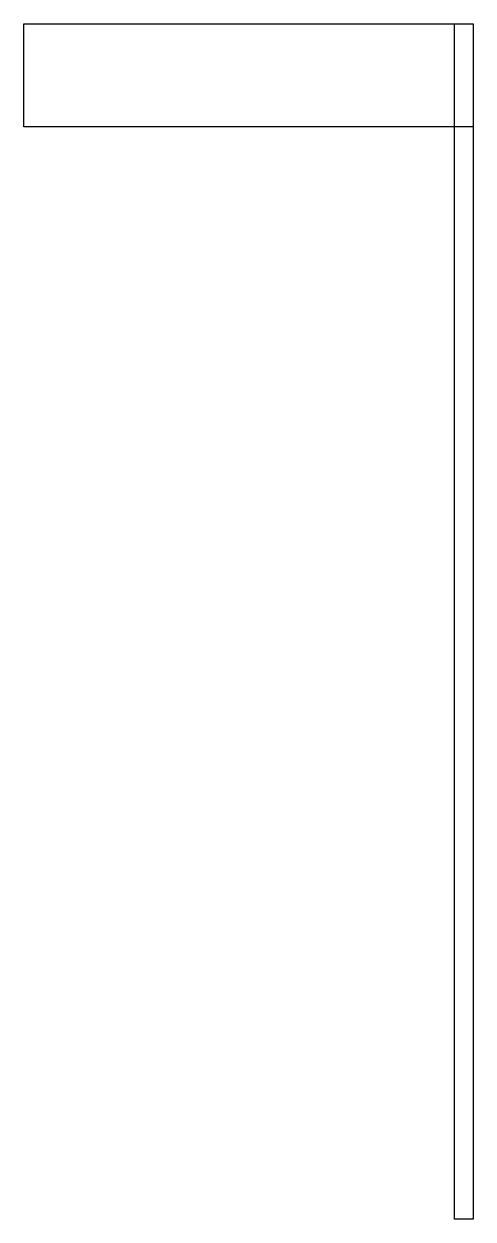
# Model space of a CAD drawing. Header units: millimetres. Extents: x -218 to 0, y -580 to 0.
import ezdxf

# ---------------------------------------------------------------- set-up
doc = ezdxf.new("R2010")
doc.units = ezdxf.units.MM
doc.layers.get('0').update_dxf_attribs({"linetype": 'CONTINUOUS'})

msp = doc.modelspace()

# ---------------------------------------------------------------- linework, layer by layer
for points in [[(-218, 0), (0, 0), (0, -50), (-218, -50)], [(0, 0), (0, -580), (-9, -580), (-9, 0)]]:
    msp.add_lwpolyline(points, close=True)

doc.saveas('drawing.dxf')
